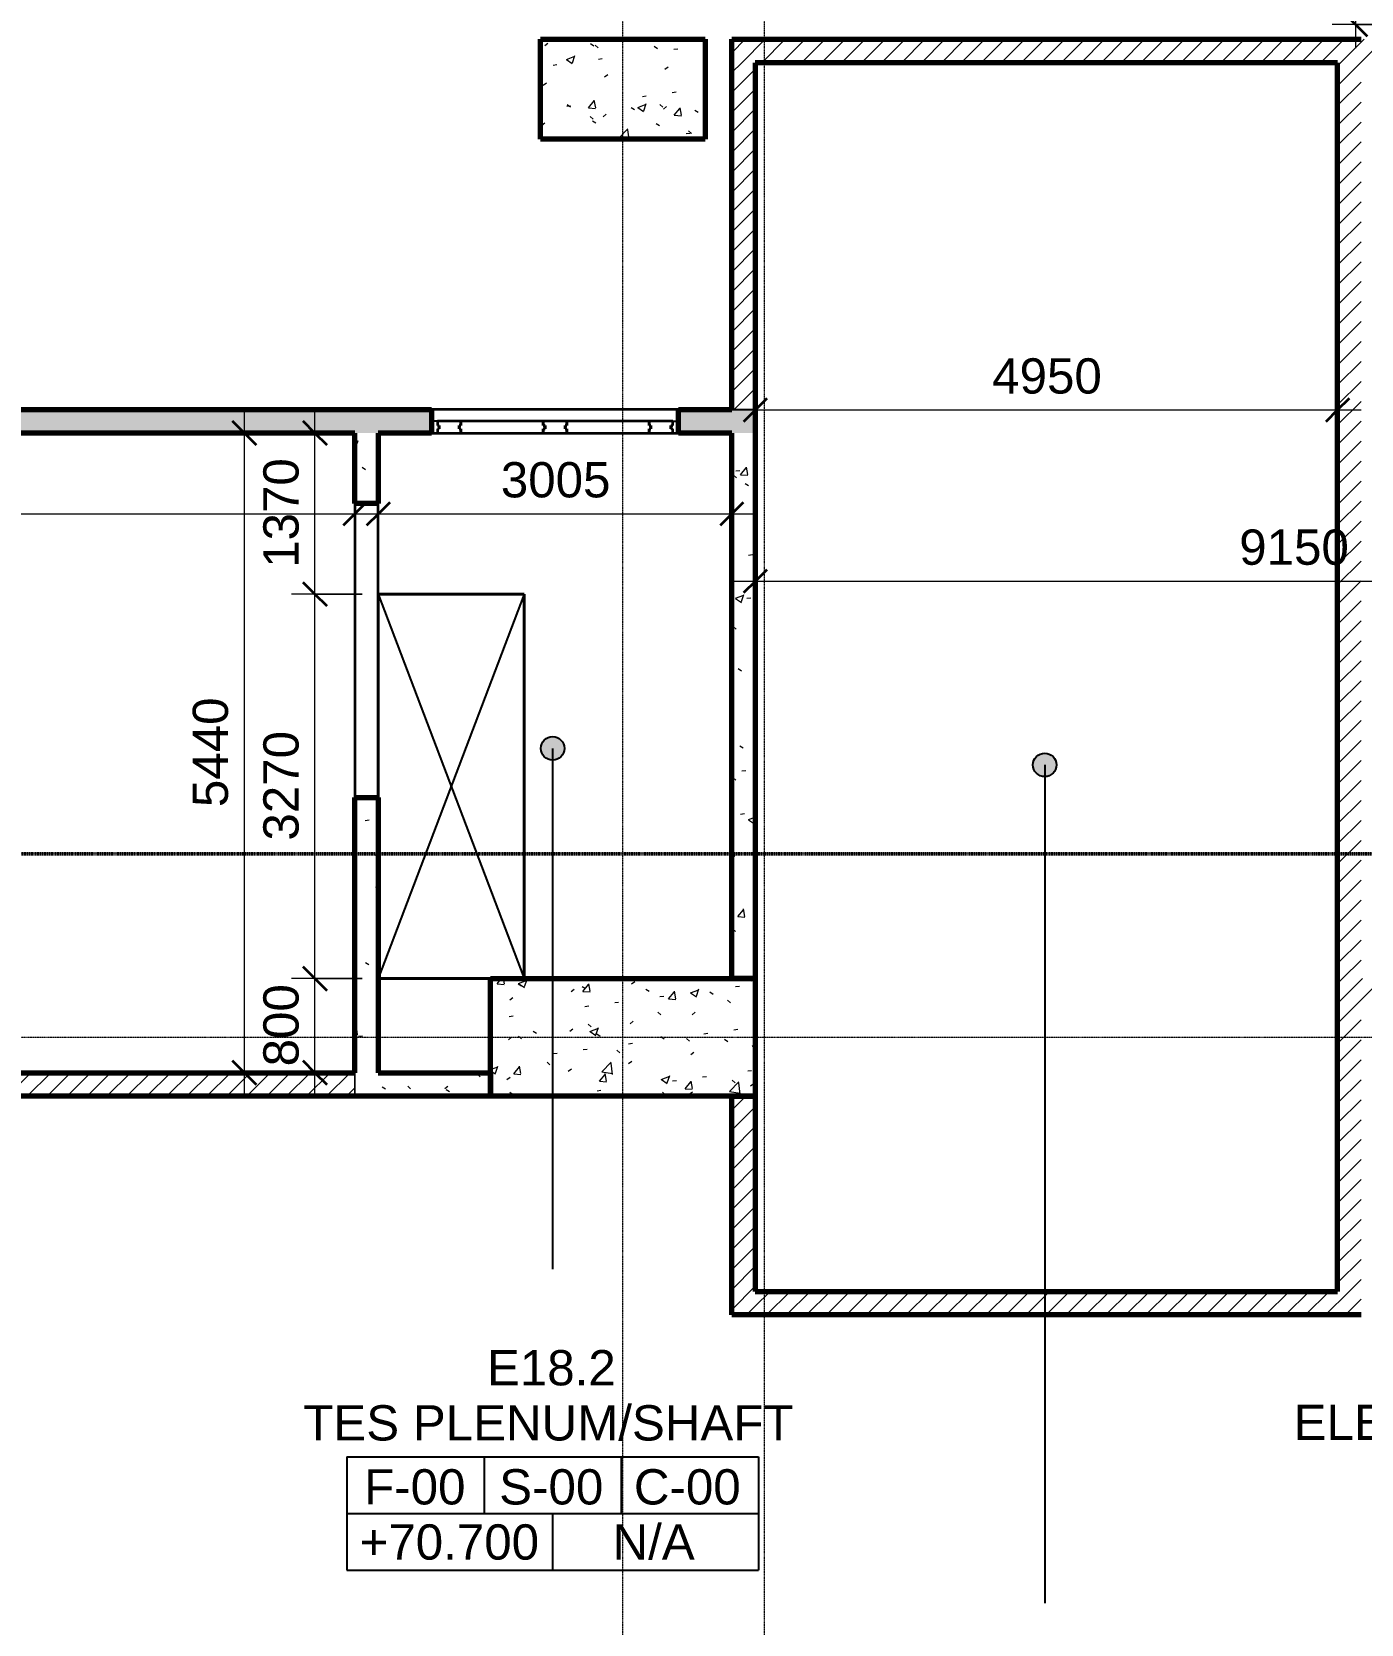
# Model space of a CAD drawing. Header units: millimetres. Extents: x -920221 to -841619, y -18676 to 22445.
# Drawn here: x -875107 to -863807, y -1411 to 12132 of the extents above; entities that cross this region are included whole.
import ezdxf

# ---------------------------------------------------------------- set-up
doc = ezdxf.new("R2010")
doc.units = ezdxf.units.MM
doc.linetypes.add('DPA_Grid _ Level 100', pattern=[10, 5.5, -1.6, 1.3, -1.6])
for name, color, linetype, lineweight in [('_ _ A-DETL-OPENING', 1, 'Continuous', 25), ('A-ANNO-DIMS', 1, 'Continuous', 9), ('A-ANNO-DIMS-100', 1, 'Continuous', 9), ('A-COLS', 5, 'Continuous', 70), ('A-COLS-E', 1, 'Continuous', 35), ('A-DOOR', 3, 'Continuous', 35), ('A-DOOR-E', 2, 'Continuous', 25), ('A-DOOR-FRAM', 3, 'Continuous', 25), ('A-FLOR-E', 2, 'Continuous', 35), ('A-ROOM-IDEN', 3, 'Continuous', 25), ('A-ROOM-LINE', 3, 'Continuous', 25), ('A-WALL', 5, 'Continuous', 35), ('A-WALL-PATT', 1, 'Continuous', 35), ('G-ANNO-SECL', 3, 'Continuous', 9), ('S-GRID', 251, 'Continuous', 9), ('WALL-E', 2, 'Continuous', 35)]:
    doc.layers.add(name, color=color, linetype=linetype, lineweight=lineweight)
doc.styles.add('Arial_2', font='arial.ttf', dxfattribs={"height": 300})
doc.dimstyles.new('DPA-DIM-3_0_T-T', dxfattribs={"dimscale": 304.8, "dimtxt": 306.07782, "dimasz": 0.656168, "dimexe": 0.656168, "dimexo": 0.0625, "dimgap": 0.164042, "dimtad": 1, "dimdec": 0, "dimzin": 0, "dimdsep": 46, "dimtxsty": 'Arial_2', "dimblk1": 'OBLIQUE', "dimblk2": 'OBLIQUE', "dimsah": 1, "dimcen": 0.09, "dimdle": 0.656168, "dimadec": 8, "dimazin": 0, "dimtfac": 1, "dimtdec": 4, "dimtix": 1, "dimtmove": 0, "dimatfit": 3, "dimfxl": 1.312336, "dimfxlon": 1, "dimtvp": 1, "dimtolj": 1, "dimtzin": 0, "dimarcsym": 2})
pattern_1 = [(50, (0, 0), (728.7365, -63.75582), [76.2, -838.2]), (355, (0, 0), (-140.9716, 764.2276), [60.96, -670.56]), (100.451, (60.7, -5.3), (587.77, 700.46675), [64.76, -712.36]), (46.184, (0, 203.2), (1084.3162, -168.171), [114.3, -1257.3]), (96.636, (90.4, 189.2), (949.6099, 989.7098), [97.14, -1068.54]), (351.184, (0, 203.2), (949.6206, 989.7012), [91.44, -1005.84]), (21, (101.6, 152.4), (606.45787, -409.06057), [76.2, -838.2]), (326, (101.6, 152.4), (247.20834, 736.7529), [60.96, -670.56]), (71.451, (152.14, 118.3), (853.66825, 327.68547), [64.76, -712.36]), (37.5, (0, 0), (12.35469, 338.22012), [33.528, -628.904, 33.528, -647.192, -673.1]), (37.5, (0, 0), (12.35469, 338.22012), [-1343.152, 33.528, -639.572]), (7.5, (0, 0), (267.27887, 400.72213), [33.528, -354.584, 33.528, -613.664, -256.54]), (7.5, (0, 0), (267.27887, 400.72213), [-1035.304, 33.528, -223.012]), (327.5, (-226.57, 0), (542.36333, -22.915345), [33.528, -220.472, 33.528, -758.952, -1051.56]), (327.5, (-226.57, 0), (542.36333, -22.915345), [-1046.48, 33.528, -1018.032]), (317.5, (-328.17, 0), (592.51696, 101.7071), [33.528, -296.672, 33.528, -492.76, -746.76]), (317.5, (-328.17, 0), (592.51696, 101.7071), [-856.488, 33.528, -713.232])]
pattern_2 = [(45, (0, 0), (-84.852814, 84.852814), [])]

# ---------------------------------------------------------------- blocks, each defined once
blk = doc.blocks.new('DPA_AC-BW - A30_2100 x 2500 mm-6615852-4280-01 ENLARGED LOWER PLATFORM LEVEL - REFLECTED CEILING PLAN - SHEET 1')
at = {"layer": 'A-DOOR'}
for p, q in [((-1000, 100), (-1000, 65)), ((-800, 100), (-1000, 100)), ((-1000, 65), (-985, 65)), ((-1000, 35), (-1000, 0)), ((-985, 35), (-1000, 35)), ((-985, 65), (-985, 35)), ((-815, 65), (-800, 65)), ((-815, 35), (-815, 65)), ((-815, 65), (-815, 35)), ((-800, 65), (-815, 65)), ((-800, 35), (-815, 35)), ((-815, 35), (-800, 35)), ((-800, 65), (-800, 100)), ((-800, 100), (-800, 65)), ((-100, 100), (-800, 100)), ((-800, 0), (-800, 35)), ((-800, 35), (-800, 0)), ((-100, 100), (-100, 65)), ((100, 100), (-100, 100)), ((-100, 65), (-100, 100)), ((-100, 65), (-85, 65)), ((-85, 65), (-100, 65)), ((-100, 35), (-100, 0)), ((-85, 35), (-100, 35)), ((-100, 0), (-100, 35)), ((-100, 35), (-85, 35)), ((-85, 65), (-85, 35)), ((-85, 35), (-85, 65)), ((85, 65), (100, 65)), ((85, 35), (85, 65)), ((85, 65), (85, 35)), ((100, 65), (85, 65)), ((100, 35), (85, 35)), ((85, 35), (100, 35)), ((100, 65), (100, 100)), ((100, 100), (100, 65)), ((800, 100), (100, 100)), ((100, 0), (100, 35)), ((100, 35), (100, 0)), ((800, 100), (800, 65)), ((1000, 100), (800, 100)), ((800, 65), (800, 100)), ((800, 65), (815, 65)), ((815, 65), (800, 65)), ((800, 35), (800, 0)), ((815, 35), (800, 35)), ((800, 35), (815, 35)), ((800, 0), (800, 35)), ((815, 65), (815, 35)), ((815, 35), (815, 65)), ((985, 65), (1000, 65)), ((985, 35), (985, 65)), ((1000, 35), (985, 35)), ((1000, 65), (1000, 100)), ((1000, 0), (1000, 35)), ((-1000, 0), (-800, 0)), ((-800, 0), (-100, 0)), ((-100, 0), (100, 0)), ((100, 0), (800, 0)), ((800, 0), (1000, 0))]:
    blk.add_line(p, q, dxfattribs=at)
at = {"layer": 'A-DOOR-E'}
for p, q in [((-1000, 100), (-800, 100)), ((-1000, 65), (-1000, 100)), ((-985, 65), (-1000, 65)), ((-1000, 35), (-985, 35)), ((-1000, 0), (-1000, 35)), ((-985, 35), (-985, 65)), ((-815, 65), (-815, 35)), ((-800, 65), (-815, 65)), ((-815, 35), (-815, 65)), ((-815, 65), (-800, 65)), ((-815, 65), (-800, 65)), ((-815, 35), (-815, 65)), ((-815, 35), (-815, 65)), ((-815, 65), (-800, 65)), ((-800, 65), (-815, 65)), ((-815, 65), (-815, 35)), ((-815, 35), (-815, 65)), ((-815, 65), (-800, 65)), ((-800, 65), (-815, 65)), ((-815, 65), (-815, 35)), ((-815, 65), (-800, 65)), ((-815, 35), (-815, 65)), ((-815, 35), (-800, 35)), ((-800, 35), (-815, 35)), ((-800, 35), (-815, 35)), ((-800, 35), (-815, 35)), ((-815, 35), (-800, 35)), ((-800, 35), (-815, 35)), ((-815, 35), (-800, 35)), ((-800, 35), (-815, 35)), ((-800, 100), (-800, 65)), ((-800, 65), (-800, 100)), ((-800, 100), (-100, 100)), ((-800, 100), (-100, 100)), ((-800, 65), (-800, 100)), ((-800, 65), (-800, 100)), ((-800, 100), (-100, 100)), ((-100, 100), (-800, 100)), ((-800, 100), (-800, 65)), ((-800, 65), (-800, 100)), ((-800, 100), (-100, 100)), ((-100, 100), (-800, 100)), ((-800, 100), (-800, 65)), ((-800, 100), (-100, 100)), ((-800, 65), (-800, 100)), ((-800, 35), (-800, 0)), ((-800, 0), (-800, 35)), ((-800, 0), (-800, 35)), ((-800, 0), (-800, 35)), ((-800, 35), (-800, 0)), ((-800, 0), (-800, 35)), ((-800, 35), (-800, 0)), ((-800, 0), (-800, 35)), ((-100, 100), (100, 100)), ((-100, 65), (-100, 100)), ((-100, 100), (-100, 65)), ((-100, 100), (-100, 65)), ((-100, 100), (-100, 65)), ((-100, 65), (-100, 100)), ((-100, 100), (-100, 65)), ((-100, 65), (-100, 100)), ((-100, 100), (-100, 65)), ((-85, 65), (-100, 65)), ((-100, 65), (-85, 65)), ((-100, 65), (-85, 65)), ((-100, 65), (-85, 65)), ((-85, 65), (-100, 65)), ((-100, 65), (-85, 65)), ((-85, 65), (-100, 65)), ((-100, 65), (-85, 65)), ((-100, 35), (-85, 35)), ((-100, 0), (-100, 35)), ((-100, 35), (-100, 0)), ((-85, 35), (-100, 35)), ((-85, 35), (-100, 35)), ((-100, 35), (-100, 0)), ((-100, 35), (-100, 0)), ((-85, 35), (-100, 35)), ((-100, 35), (-85, 35)), ((-100, 0), (-100, 35)), ((-100, 35), (-100, 0)), ((-85, 35), (-100, 35)), ((-100, 35), (-85, 35)), ((-100, 0), (-100, 35)), ((-85, 35), (-100, 35)), ((-100, 35), (-100, 0)), ((-85, 35), (-85, 65)), ((-85, 65), (-85, 35)), ((-85, 65), (-85, 35)), ((-85, 65), (-85, 35)), ((-85, 35), (-85, 65)), ((-85, 65), (-85, 35)), ((-85, 35), (-85, 65)), ((-85, 65), (-85, 35)), ((85, 65), (85, 35)), ((100, 65), (85, 65)), ((85, 35), (85, 65)), ((85, 65), (100, 65)), ((85, 65), (100, 65)), ((85, 35), (85, 65)), ((85, 35), (85, 65)), ((85, 65), (100, 65)), ((100, 65), (85, 65)), ((85, 65), (85, 35)), ((85, 35), (85, 65)), ((85, 65), (100, 65)), ((100, 65), (85, 65)), ((85, 65), (85, 35)), ((85, 65), (100, 65)), ((85, 35), (85, 65)), ((85, 35), (100, 35)), ((100, 35), (85, 35)), ((100, 35), (85, 35)), ((100, 35), (85, 35)), ((85, 35), (100, 35)), ((100, 35), (85, 35)), ((85, 35), (100, 35)), ((100, 35), (85, 35)), ((100, 100), (100, 65)), ((100, 65), (100, 100)), ((100, 100), (800, 100)), ((100, 100), (800, 100)), ((100, 65), (100, 100)), ((100, 65), (100, 100)), ((100, 100), (800, 100)), ((800, 100), (100, 100)), ((100, 100), (100, 65)), ((100, 65), (100, 100)), ((100, 100), (800, 100)), ((800, 100), (100, 100)), ((100, 100), (100, 65)), ((100, 100), (800, 100)), ((100, 65), (100, 100)), ((100, 35), (100, 0)), ((100, 0), (100, 35)), ((100, 0), (100, 35)), ((100, 0), (100, 35)), ((100, 35), (100, 0)), ((100, 0), (100, 35)), ((100, 35), (100, 0)), ((100, 0), (100, 35)), ((800, 100), (1000, 100)), ((800, 65), (800, 100)), ((800, 100), (800, 65)), ((800, 100), (800, 65)), ((800, 100), (800, 65)), ((800, 65), (800, 100)), ((800, 100), (800, 65)), ((800, 65), (800, 100)), ((800, 100), (800, 65)), ((815, 65), (800, 65)), ((800, 65), (815, 65)), ((800, 65), (815, 65)), ((800, 65), (815, 65)), ((815, 65), (800, 65)), ((800, 65), (815, 65)), ((815, 65), (800, 65)), ((800, 65), (815, 65)), ((800, 35), (815, 35)), ((800, 0), (800, 35)), ((815, 35), (800, 35)), ((800, 35), (800, 0)), ((800, 35), (800, 0)), ((815, 35), (800, 35)), ((815, 35), (800, 35)), ((800, 35), (800, 0)), ((800, 0), (800, 35)), ((800, 35), (815, 35)), ((815, 35), (800, 35)), ((800, 35), (800, 0)), ((800, 0), (800, 35)), ((800, 35), (815, 35)), ((800, 35), (800, 0)), ((815, 35), (800, 35)), ((815, 35), (815, 65)), ((815, 65), (815, 35)), ((815, 65), (815, 35)), ((815, 65), (815, 35)), ((815, 35), (815, 65)), ((815, 65), (815, 35)), ((815, 35), (815, 65)), ((815, 65), (815, 35)), ((985, 65), (985, 35)), ((1000, 65), (985, 65)), ((985, 35), (1000, 35)), ((1000, 100), (1000, 65)), ((1000, 35), (1000, 0)), ((-800, 0), (-1000, 0)), ((-100, 0), (-800, 0)), ((-100, 0), (-800, 0)), ((-100, 0), (-800, 0)), ((-800, 0), (-100, 0)), ((-100, 0), (-800, 0)), ((-800, 0), (-100, 0)), ((-100, 0), (-800, 0)), ((100, 0), (-100, 0)), ((800, 0), (100, 0)), ((800, 0), (100, 0)), ((800, 0), (100, 0)), ((100, 0), (800, 0)), ((800, 0), (100, 0)), ((100, 0), (800, 0)), ((800, 0), (100, 0)), ((1000, 0), (800, 0))]:
    blk.add_line(p, q, dxfattribs=at)
at = {"layer": 'A-DOOR-FRAM'}
for p, q in [((-1050, 100), (-1000, 100)), ((-1050, 0), (-1050, 100)), ((-1000, 0), (-1050, 0)), ((-1000, 100), (-1000, 65)), ((-1000, 65), (-985, 65)), ((-1000, 35), (-1000, 0)), ((-985, 35), (-1000, 35)), ((-985, 65), (-985, 35)), ((985, 65), (985, 35)), ((1000, 65), (985, 65)), ((985, 35), (1000, 35)), ((1000, 100), (1000, 65)), ((1050, 100), (1000, 100)), ((1000, 35), (1000, 0)), ((1050, 0), (1050, 100)), ((1000, 0), (1050, 0))]:
    blk.add_line(p, q, dxfattribs=at)
blk = doc.blocks.new('DPA_Room Tag Box - Standard-4486259-4280-01 ENLARGED LOWER PLATFORM LEVEL - REFLECTED CEILING PLAN - SHEET 1')
at = {"layer": 'A-ROOM-LINE'}
for p, q in [((-17.5, -2.94), (-17.5, -12.6)), ((-17.5, -2.94), (17.5, -2.94)), ((-5.83, -2.94), (-5.83, -7.77)), ((5.83, -2.94), (5.83, -7.77)), ((17.5, -2.94), (17.5, -12.6)), ((-17.5, -7.77), (17.5, -7.77)), ((0, -7.77), (0, -12.6)), ((-17.5, -12.6), (17.5, -12.6))]:
    blk.add_line(p, q, dxfattribs=at)
blk = doc.blocks.new('DIMBLOCK22-4280-01 ENLARGED LOWER PLATFORM LEVEL - REFLECTED CEILING PLAN - SHEET 1')
at = {"layer": 'A-ANNO-DIMS-100', "lineweight": 35}
for p, q in [((-873301, 8719), (-873401, 8819)), ((-873301, 8719), (-873201, 8619)), ((-873301, 3279), (-873401, 3379)), ((-873301, 3279), (-873201, 3179))]:
    blk.add_line(p, q, dxfattribs=at)
at = {"layer": 'A-ANNO-DIMS-100'}
for p, q in [((-873301, 3079), (-873301, 8919)), ((-873701, 8719), (-873101, 8719)), ((-873301, 8719), (-873701, 8719)), ((-873701, 3279), (-873101, 3279)), ((-873301, 3279), (-873701, 3279))]:
    blk.add_line(p, q, dxfattribs=at)
at = {"layer": 'A-ANNO-DIMS-100', "color": 0, "insert": (-873740, 5538), "char_height": 300, "width": 1107.53, "attachment_point": 1, "rotation": 90, "line_spacing_factor": 0.941778, "style": 'Arial_2'}
blk.add_mtext('5440', dxfattribs=at)
blk = doc.blocks.new('_Oblique')
at = {"color": 0, "linetype": 'ByBlock', "lineweight": -2}
blk.add_line((-0.5, -0.5), (0.5, 0.5), dxfattribs=at)
blk = doc.blocks.new('DIMBLOCK25-4280-01 ENLARGED LOWER PLATFORM LEVEL - REFLECTED CEILING PLAN - SHEET 1')
at = {"layer": 'A-ANNO-DIMS-100'}
for p, q in [((-884362, 8432), (-884362, 7832)), ((-884362, 8032), (-884362, 8432)), ((-872362, 8432), (-872362, 7832)), ((-872362, 8032), (-872362, 8432)), ((-884562, 8032), (-872162, 8032))]:
    blk.add_line(p, q, dxfattribs=at)
at = {"layer": 'A-ANNO-DIMS-100', "lineweight": 35}
for p, q in [((-884362, 8032), (-884262, 8132)), ((-872362, 8032), (-872262, 8132)), ((-884362, 8032), (-884462, 7932)), ((-872362, 8032), (-872462, 7932))]:
    blk.add_line(p, q, dxfattribs=at)
at = {"layer": 'A-ANNO-DIMS-100', "color": 0, "insert": (-878939, 8472), "char_height": 300, "width": 1384.41, "attachment_point": 1, "line_spacing_factor": 0.941778, "style": 'Arial_2'}
blk.add_mtext('12000', dxfattribs=at)
blk = doc.blocks.new('DIMBLOCK27-4280-01 ENLARGED LOWER PLATFORM LEVEL - REFLECTED CEILING PLAN - SHEET 1')
at = {"layer": 'A-ANNO-DIMS-100'}
for p, q in [((-863855, 18172), (-863855, 11994)), ((-863455, 17972), (-864055, 17972)), ((-863855, 17972), (-863455, 17972)), ((-863455, 12194), (-864055, 12194)), ((-863855, 12194), (-863455, 12194))]:
    blk.add_line(p, q, dxfattribs=at)
at = {"layer": 'A-ANNO-DIMS-100', "lineweight": 35}
for p, q in [((-863855, 17972), (-863955, 18072)), ((-863855, 17972), (-863755, 17872)), ((-863855, 12194), (-863955, 12294)), ((-863855, 12194), (-863755, 12094))]:
    blk.add_line(p, q, dxfattribs=at)
at = {"layer": 'A-ANNO-DIMS-100', "color": 0, "insert": (-864294, 14622), "char_height": 300, "width": 1107.53, "attachment_point": 1, "rotation": 90, "line_spacing_factor": 0.941778, "style": 'Arial_2'}
blk.add_mtext('5778', dxfattribs=at)
blk = doc.blocks.new('DIMBLOCK28-4280-01 ENLARGED LOWER PLATFORM LEVEL - REFLECTED CEILING PLAN - SHEET 1')
at = {"layer": 'A-ANNO-DIMS-100'}
for p, q in [((-872162, 8432), (-872162, 7832)), ((-872162, 8032), (-872162, 8432)), ((-869157, 8432), (-869157, 7832)), ((-869157, 8032), (-869157, 8432)), ((-872362, 8032), (-868957, 8032))]:
    blk.add_line(p, q, dxfattribs=at)
at = {"layer": 'A-ANNO-DIMS-100', "lineweight": 35}
for p, q in [((-872162, 8032), (-872062, 8132)), ((-869157, 8032), (-869057, 8132)), ((-872162, 8032), (-872262, 7932)), ((-869157, 8032), (-869257, 7932))]:
    blk.add_line(p, q, dxfattribs=at)
at = {"layer": 'A-ANNO-DIMS-100', "color": 0, "insert": (-871121, 8472), "char_height": 300, "width": 1107.53, "attachment_point": 1, "line_spacing_factor": 0.941778, "style": 'Arial_2'}
blk.add_mtext('3005', dxfattribs=at)
blk = doc.blocks.new('DIMBLOCK29-4280-01 ENLARGED LOWER PLATFORM LEVEL - REFLECTED CEILING PLAN - SHEET 1')
at = {"layer": 'A-ANNO-DIMS-100'}
for p, q in [((-864007, 9316), (-864007, 8716)), ((-864007, 8916), (-864007, 9316)), ((-868957, 8516), (-868957, 9116)), ((-869157, 8916), (-863807, 8916)), ((-868957, 8916), (-868957, 8516))]:
    blk.add_line(p, q, dxfattribs=at)
at = {"layer": 'A-ANNO-DIMS-100', "lineweight": 35}
for p, q in [((-868957, 8916), (-868857, 9016)), ((-864007, 8916), (-863907, 9016)), ((-868957, 8916), (-869057, 8816)), ((-864007, 8916), (-864107, 8816))]:
    blk.add_line(p, q, dxfattribs=at)
at = {"layer": 'A-ANNO-DIMS-100', "color": 0, "insert": (-866944, 9355), "char_height": 300, "width": 1107.53, "attachment_point": 1, "line_spacing_factor": 0.941778, "style": 'Arial_2'}
blk.add_mtext('4950', dxfattribs=at)
blk = doc.blocks.new('DIMBLOCK30-4280-01 ENLARGED LOWER PLATFORM LEVEL - REFLECTED CEILING PLAN - SHEET 1')
at = {"layer": 'A-ANNO-DIMS-100'}
for p, q in [((-868957, 7859), (-868957, 7259)), ((-868957, 7459), (-868957, 7859)), ((-859807, 7859), (-859807, 7259)), ((-859807, 7459), (-859807, 7859)), ((-869157, 7459), (-859607, 7459))]:
    blk.add_line(p, q, dxfattribs=at)
at = {"layer": 'A-ANNO-DIMS-100', "lineweight": 35}
for p, q in [((-868957, 7459), (-869057, 7359)), ((-868957, 7459), (-868857, 7559)), ((-859807, 7459), (-859907, 7359)), ((-859807, 7459), (-859707, 7559))]:
    blk.add_line(p, q, dxfattribs=at)
at = {"layer": 'A-ANNO-DIMS-100', "color": 0, "insert": (-864844, 7899), "char_height": 300, "width": 1107.53, "attachment_point": 1, "line_spacing_factor": 0.941778, "style": 'Arial_2'}
blk.add_mtext('9150', dxfattribs=at)
blk = doc.blocks.new('DIMBLOCK40-4280-01 ENLARGED LOWER PLATFORM LEVEL - REFLECTED CEILING PLAN - SHEET 1')
at = {"layer": 'A-ANNO-DIMS-100'}
for p, q in [((-872301, 4079), (-872901, 4079)), ((-872701, 3079), (-872701, 4079)), ((-872701, 4079), (-872301, 4079)), ((-873101, 3279), (-872501, 3279)), ((-872701, 3279), (-873101, 3279))]:
    blk.add_line(p, q, dxfattribs=at)
at = {"layer": 'A-ANNO-DIMS-100', "lineweight": 35}
for p, q in [((-872701, 4079), (-872801, 4179)), ((-872701, 4079), (-872601, 3979)), ((-872701, 3279), (-872801, 3379)), ((-872701, 3279), (-872601, 3179))]:
    blk.add_line(p, q, dxfattribs=at)
at = {"layer": 'A-ANNO-DIMS-100', "color": 0, "insert": (-873140, 3333), "char_height": 300, "width": 830.65, "attachment_point": 1, "rotation": 90, "line_spacing_factor": 0.941778, "style": 'Arial_2'}
blk.add_mtext('800', dxfattribs=at)
blk = doc.blocks.new('DIMBLOCK41-4280-01 ENLARGED LOWER PLATFORM LEVEL - REFLECTED CEILING PLAN - SHEET 1')
at = {"layer": 'A-ANNO-DIMS-100', "lineweight": 35}
for p, q in [((-872701, 7349), (-872801, 7449)), ((-872701, 7349), (-872601, 7249)), ((-872701, 4079), (-872801, 4179)), ((-872701, 4079), (-872601, 3979))]:
    blk.add_line(p, q, dxfattribs=at)
at = {"layer": 'A-ANNO-DIMS-100'}
for p, q in [((-872301, 7349), (-872901, 7349)), ((-872701, 4079), (-872701, 7349)), ((-872701, 7349), (-872301, 7349)), ((-872301, 4079), (-872901, 4079)), ((-872701, 4079), (-872301, 4079))]:
    blk.add_line(p, q, dxfattribs=at)
at = {"layer": 'A-ANNO-DIMS-100', "color": 0, "insert": (-873140, 5253), "char_height": 300, "width": 1107.53, "attachment_point": 1, "rotation": 90, "line_spacing_factor": 0.941778, "style": 'Arial_2'}
blk.add_mtext('3270', dxfattribs=at)
blk = doc.blocks.new('DIMBLOCK42-4280-01 ENLARGED LOWER PLATFORM LEVEL - REFLECTED CEILING PLAN - SHEET 1')
at = {"layer": 'A-ANNO-DIMS-100', "lineweight": 35}
for p, q in [((-872701, 8719), (-872801, 8819)), ((-872701, 8719), (-872601, 8619)), ((-872701, 7349), (-872801, 7449)), ((-872701, 7349), (-872601, 7249))]:
    blk.add_line(p, q, dxfattribs=at)
at = {"layer": 'A-ANNO-DIMS-100'}
for p, q in [((-872701, 7349), (-872701, 8919)), ((-873101, 8719), (-872501, 8719)), ((-872701, 8719), (-873101, 8719)), ((-872301, 7349), (-872901, 7349)), ((-872701, 7349), (-872301, 7349))]:
    blk.add_line(p, q, dxfattribs=at)
at = {"layer": 'A-ANNO-DIMS-100', "color": 0, "insert": (-873140, 7573), "char_height": 300, "width": 1107.53, "attachment_point": 1, "rotation": 90, "line_spacing_factor": 0.941778, "style": 'Arial_2'}
blk.add_mtext('1370', dxfattribs=at)

msp = doc.modelspace()

# ---------------------------------------------------------------- hatches: boundary and pattern name
at = {"layer": 'A-COLS-E', "lineweight": 9}
h = msp.add_hatch(dxfattribs=at)
h.set_pattern_fill('FP_1', color=256, style=0, pattern_type=2)
h.set_pattern_definition(pattern_1)
h.paths.add_polyline_path([(-869382.4, 11219), (-869382.4, 12069), (-870782.4, 12069), (-870782.4, 11219)])
h = msp.add_hatch(dxfattribs=at)
h.set_pattern_fill('FP_1', color=256, style=0, pattern_type=2)
h.set_pattern_definition(pattern_1)
h.paths.add_polyline_path([(-868957.4, 3079), (-868957.4, 4079), (-871207.4, 4079), (-871207.4, 3079)])
at = {"layer": 'A-ROOM-IDEN'}
h = msp.add_hatch(color=256, dxfattribs=at)
edge = h.paths.add_edge_path()
edge.add_arc((-870680.3, 6037.6), 100, 0, 360)
h = msp.add_hatch(color=256, dxfattribs=at)
edge = h.paths.add_edge_path()
edge.add_arc((-866497, 5896.8), 100, 0, 360)
at = {"layer": 'A-WALL-PATT', "lineweight": 9}
h = msp.add_hatch(dxfattribs=at)
h.set_pattern_fill('FP_2', color=256, style=0, pattern_type=2)
h.set_pattern_definition(pattern_2)
h.paths.add_polyline_path([(-864007.4, 11869), (-864007.4, 12069), (-869157.4, 12069), (-869157.4, 11869), (-868957.4, 11869)])
h = msp.add_hatch(dxfattribs=at)
h.set_pattern_fill('FP_2', color=256, style=0, pattern_type=2)
h.set_pattern_definition(pattern_2)
h.paths.add_polyline_path([(-864007.4, 4079), (-863807.4, 4079), (-863807.4, 12069), (-864007.4, 12069), (-864007.4, 9067.2)])
h = msp.add_hatch(dxfattribs=at)
h.set_pattern_fill('FP_2', color=256, style=0, pattern_type=2)
h.set_pattern_definition(pattern_2)
h.paths.add_polyline_path([(-859607.4, 11869), (-859607.4, 12069), (-863807.4, 12069), (-863807.4, 11869), (-859807.4, 11869)])
h = msp.add_hatch(dxfattribs=at)
h.set_pattern_fill('FP_2', color=256, style=0, pattern_type=2)
h.set_pattern_definition(pattern_2)
h.paths.add_polyline_path([(-869157.4, 8919), (-868957.4, 8919), (-868957.4, 11869), (-869157.4, 11869), (-869157.4, 9067.2)])
h = msp.add_hatch(dxfattribs=at)
h.set_pattern_fill('FP_1', color=256, style=0, pattern_type=2)
h.set_pattern_definition(pattern_1)
h.paths.add_polyline_path([(-869174.1, 8719), (-868957.4, 8719), (-868957.4, 8919), (-869609.9, 8919), (-869609.9, 8719)])
h.paths.add_polyline_path([(-872162.4, 8719), (-871709.9, 8719), (-871709.9, 8919), (-884562.4, 8919), (-884562.4, 8719), (-872362.4, 8719)])
h = msp.add_hatch(dxfattribs=at)
h.set_pattern_fill('FP_1', color=256, style=0, pattern_type=2)
h.set_pattern_definition(pattern_1)
h.paths.add_polyline_path([(-872362.4, 3279), (-872162.4, 3279), (-872162.4, 5619), (-872362.4, 5619), (-872362.4, 3752.1)])
h.paths.add_polyline_path([(-872362.4, 8119), (-872162.4, 8119), (-872162.4, 8719), (-872362.4, 8719), (-872362.4, 8402.8)])
h = msp.add_hatch(dxfattribs=at)
h.set_pattern_fill('FP_1', color=256, style=0, pattern_type=2)
h.set_pattern_definition(pattern_1)
h.paths.add_polyline_path([(-868957.4, 4079), (-868957.4, 8719), (-869157.4, 8719), (-869157.4, 4079)])
h = msp.add_hatch(dxfattribs=at)
h.set_pattern_fill('FP_2', color=256, style=0, pattern_type=2)
h.set_pattern_definition(pattern_2)
h.paths.add_polyline_path([(-859807.4, 3879), (-859807.4, 4079), (-864007.4, 4079), (-864007.4, 3879), (-863685.4, 3879)])
h = msp.add_hatch(dxfattribs=at)
h.set_pattern_fill('FP_2', color=256, style=0, pattern_type=2)
h.set_pattern_definition(pattern_2)
h.paths.add_polyline_path([(-863807.4, 1419), (-863807.4, 3879), (-864007.4, 3879), (-864007.4, 1419)])
h = msp.add_hatch(dxfattribs=at)
h.set_pattern_fill('FP_2', color=256, style=0, pattern_type=2)
h.set_pattern_definition(pattern_2)
h.paths.add_polyline_path([(-872362.4, 3079), (-872362.4, 3279), (-875867.4, 3279), (-875867.4, 3079), (-872467.3, 3079)])
h.paths.add_polyline_path([(-879053.7, 3079), (-878867.4, 3079), (-878867.4, 3279), (-880357.4, 3279), (-880357.4, 3079)])
h = msp.add_hatch(dxfattribs=at)
h.set_pattern_fill('FP_1', color=256, style=0, pattern_type=2)
h.set_pattern_definition(pattern_1)
h.paths.add_polyline_path([(-872362.4, 3079), (-871207.4, 3079), (-871207.4, 3279), (-872362.4, 3279), (-872362.4, 3179)])
h = msp.add_hatch(dxfattribs=at)
h.set_pattern_fill('FP_2', color=256, style=0, pattern_type=2)
h.set_pattern_definition(pattern_2)
h.paths.add_polyline_path([(-869157.4, 1219), (-868957.4, 1219), (-868957.4, 3079), (-869157.4, 3079)])
h = msp.add_hatch(dxfattribs=at)
h.set_pattern_fill('FP_2', color=256, style=0, pattern_type=2)
h.set_pattern_definition(pattern_2)
h.paths.add_polyline_path([(-863807.4, 1219), (-863807.4, 1419), (-868957.4, 1419), (-868957.4, 1219)])

# ---------------------------------------------------------------- linework, layer by layer
at = {"layer": '_ _ A-DETL-OPENING'}
for p, q in [((-870922.4, 7349), (-872162.4, 4079)), ((-872162.4, 7349), (-870922.4, 4079)), ((-872162.4, 4079), (-872162.4, 7349)), ((-872162.4, 7349), (-870922.4, 7349)), ((-870922.4, 7349), (-870922.4, 4079)), ((-870922.4, 4079), (-872162.4, 4079))]:
    msp.add_line(p, q, dxfattribs=at)
at = {"layer": 'A-COLS'}
for p, q in [((-870782.4, 11219), (-870782.4, 12069)), ((-870782.4, 12069), (-869382.4, 12069)), ((-869382.4, 12069), (-869382.4, 11219)), ((-869382.4, 11219), (-870782.4, 11219)), ((-871207.4, 3079), (-871207.4, 4079)), ((-871207.4, 4079), (-868957.4, 4079)), ((-868957.4, 4079), (-868957.4, 3079)), ((-868957.4, 3079), (-871207.4, 3079))]:
    msp.add_line(p, q, dxfattribs=at)
at = {"layer": 'A-FLOR-E'}
for p, q in [((-870922.4, 7349), (-872162.4, 7349)), ((-872162.4, 7349), (-872162.4, 4079)), ((-872162.4, 7349), (-870922.4, 7349)), ((-872162.4, 4079), (-872162.4, 7349)), ((-870922.4, 4079), (-870922.4, 7349)), ((-870922.4, 7349), (-870922.4, 4079)), ((-872162.4, 4079), (-870922.4, 4079)), ((-870922.4, 4079), (-872162.4, 4079))]:
    msp.add_line(p, q, dxfattribs=at)
at = {"layer": 'A-ROOM-IDEN'}
for p, q in [((-870680.3, 6037.6), (-870680.3, 1607.2)), ((-866497, 5896.8), (-866497, -1233.9))]:
    msp.add_line(p, q, dxfattribs=at)
for centre in [(-870680.3, 6037.6), (-866497, 5896.8)]:
    msp.add_circle(centre, 100, dxfattribs=at)
at = {"layer": 'A-WALL', "color": 7, "lineweight": 70}
for p, q in [((-869157.4, 11869), (-869157.4, 12069)), ((-869157.4, 12069), (-864007.4, 12069)), ((-864007.4, 12069), (-863807.4, 12069)), ((-869157.4, 8919), (-869157.4, 11869)), ((-868957.4, 11869), (-868957.4, 8919)), ((-864007.4, 11869), (-868957.4, 11869)), ((-864007.4, 4079), (-864007.4, 11869)), ((-878962.4, 8919), (-871709.9, 8919)), ((-871709.9, 8919), (-871709.9, 8819)), ((-871709.9, 8819), (-871709.9, 8719)), ((-869609.9, 8819), (-869609.9, 8919)), ((-869609.9, 8919), (-869157.4, 8919)), ((-869609.9, 8719), (-869609.9, 8819)), ((-868957.4, 8919), (-868957.4, 8819)), ((-868957.4, 8819), (-868957.4, 8719)), ((-872362.4, 8719), (-884362.4, 8719)), ((-872362.4, 8119), (-872362.4, 8719)), ((-871709.9, 8719), (-872162.4, 8719)), ((-872162.4, 8719), (-872162.4, 8119)), ((-869157.4, 8719), (-869609.9, 8719)), ((-869157.4, 4079), (-869157.4, 8719)), ((-868957.4, 8719), (-868957.4, 4079)), ((-872162.4, 8119), (-872362.4, 8119)), ((-872362.4, 3279), (-872362.4, 5619)), ((-872362.4, 5619), (-872162.4, 5619)), ((-872162.4, 5619), (-872162.4, 3279)), ((-868957.4, 4079), (-869157.4, 4079)), ((-864007.4, 3879), (-864007.4, 4079)), ((-864007.4, 1419), (-864007.4, 3879)), ((-875867.4, 3279), (-872362.4, 3279)), ((-872162.4, 3279), (-871207.4, 3279)), ((-871207.4, 3279), (-871207.4, 3079)), ((-872362.4, 3079), (-875867.4, 3079)), ((-871207.4, 3079), (-872362.4, 3079)), ((-869157.4, 1219), (-869157.4, 3079)), ((-869157.4, 3079), (-868957.4, 3079)), ((-868957.4, 3079), (-868957.4, 1419)), ((-868957.4, 1419), (-864007.4, 1419)), ((-868957.4, 1219), (-869157.4, 1219)), ((-863807.4, 1219), (-868957.4, 1219))]:
    msp.add_line(p, q, dxfattribs=at)
at = {"layer": 'A-WALL', "lineweight": 9}
for p, q in [((-868957.4, 8919), (-869157.4, 8919)), ((-872362.4, 3279), (-872362.4, 3179)), ((-872362.4, 3179), (-872362.4, 3279)), ((-872362.4, 3179), (-872362.4, 3079)), ((-872362.4, 3079), (-872362.4, 3179))]:
    msp.add_line(p, q, dxfattribs=at)
at = {"layer": 'G-ANNO-SECL', "linetype": 'DPA_Grid _ Level 100', "lineweight": 50}
msp.add_line((-918383.5, 5139.9), (-844553.5, 5139.9), dxfattribs=at)
at = {"layer": 'S-GRID', "linetype": 'DPA_Grid _ Level 100'}
for p, q in [((-870082.4, -17805.7), (-870082.4, 20540.3)), ((-868880.5, -17805.7), (-868880.5, 20540.3)), ((-846157.4, 3579), (-918895.3, 3579))]:
    msp.add_line(p, q, dxfattribs=at)
at = {"layer": 'WALL-E'}
for p, q in [((-871709.9, 8919), (-871709.9, 8719)), ((-869609.9, 8919), (-871709.9, 8919)), ((-869609.9, 8919), (-869609.9, 8719)), ((-871709.9, 8719), (-869609.9, 8719)), ((-872362.4, 8119), (-872162.4, 8119)), ((-872362.4, 8119), (-872362.4, 5619)), ((-872162.4, 5619), (-872162.4, 8119)), ((-872162.4, 4079), (-872162.4, 7349)), ((-872162.4, 7349), (-872162.4, 4079)), ((-872162.4, 7349), (-872162.4, 5619)), ((-872162.4, 5619), (-872162.4, 7349)), ((-872362.4, 5619), (-872162.4, 5619))]:
    msp.add_line(p, q, dxfattribs=at)

# ---------------------------------------------------------------- block references
at = {"layer": 'A-DOOR-E', "rotation": 180}
msp.add_blockref('DPA_AC-BW - A30_2100 x 2500 mm-6615852-4280-01 ENLARGED LOWER PLATFORM LEVEL - REFLECTED CEILING PLAN - SHEET 1', (-870659.9, 8819), dxfattribs=at)
at = {"layer": 'A-ROOM-IDEN', "xscale": 99.99999999999993, "yscale": 99.99999999999993, "zscale": 99.99999999999993}
msp.add_blockref('DPA_Room Tag Box - Standard-4486259-4280-01 ENLARGED LOWER PLATFORM LEVEL - REFLECTED CEILING PLAN - SHEET 1', (-870680.3, 307.2), dxfattribs=at)

# ---------------------------------------------------------------- texts
at = {"layer": 'A-ROOM-IDEN', "lineweight": 9, "char_height": 300, "attachment_point": 1, "style": 'Arial_2'}
for s, insert, width in [('E18.2', (-871238.9, 919.8), 1354.852), ('TES PLENUM/SHAFT', (-872800.3, 450.9), 5130.8), ('ELECTRICAL SERVICE ROOM', (-864381.3, 455), 7327.424), ('F-00', (-872282.9, -93.3), 1058.227), ('S-00', (-871134.7, -93.3), 1090.295), ('C-00', (-869989.7, -93.3), 1114.346), ('+70.700', (-872322, -562.1), 1883.966), ('N/A', (-870171.2, -562.1), 857.806)]:
    msp.add_mtext(s, dxfattribs=dict(at, insert=insert, width=width))

# ---------------------------------------------------------------- dimensions: what is measured, and where the dimension line sits
at = {"layer": 'A-ANNO-DIMS'}
for base, p1, p2, angle, override, picture, middle in [((-863854.6, 12194), (-863454.6, 17972), (-863454.6, 12194), 270.00001, {"dimpost": '<>', "dimfxl": 5778}, 'DIMBLOCK27-4280-01 ENLARGED LOWER PLATFORM LEVEL - REFLECTED CEILING PLAN - SHEET 1', (-864057.8, 15083)), ((-873301, 8719), (-873701, 3279), (-873701, 8719), 90, {"dimpost": '<>', "dimfxl": 5439.99783}, 'DIMBLOCK22-4280-01 ENLARGED LOWER PLATFORM LEVEL - REFLECTED CEILING PLAN - SHEET 1', (-873504.1, 5999)), ((-872701, 8719), (-872301, 7349), (-873101, 8719), 90, {"dimpost": '<>', "dimfxl": 1586.472204}, 'DIMBLOCK42-4280-01 ENLARGED LOWER PLATFORM LEVEL - REFLECTED CEILING PLAN - SHEET 1', (-872904.2, 8034)), ((-872701, 7349), (-872301, 4079), (-872301, 7349), 90, {"dimpost": '<>', "dimfxl": 3270}, 'DIMBLOCK41-4280-01 ENLARGED LOWER PLATFORM LEVEL - REFLECTED CEILING PLAN - SHEET 1', (-872904.2, 5714)), ((-872701, 4079), (-873101, 3279), (-872301, 4079), 90, {"dimpost": '<>', "dimfxl": 1131.37085}, 'DIMBLOCK40-4280-01 ENLARGED LOWER PLATFORM LEVEL - REFLECTED CEILING PLAN - SHEET 1', (-872904.1, 3679))]:
    dim = msp.add_linear_dim(base=base, p1=p1, p2=p2, angle=angle, dimstyle='DPA-DIM-3_0_T-T', override=override, dxfattribs=at)
    dim.commit()
    dim.dimension.update_dxf_attribs({"geometry": picture, "text_midpoint": middle})
for base, p1, p2, override, picture, middle in [((-864007.4, 8915.9), (-868957.4, 8515.9), (-864007.4, 9315.9), {"dimpost": '<>', "dimfxl": 5014.229751}, 'DIMBLOCK29-4280-01 ENLARGED LOWER PLATFORM LEVEL - REFLECTED CEILING PLAN - SHEET 1', (-866482.4, 9119.1)), ((-872362.4, 8032.3), (-884362.4, 8432.3), (-872362.4, 8432.3), {"dimpost": '<>', "dimfxl": 12000}, 'DIMBLOCK25-4280-01 ENLARGED LOWER PLATFORM LEVEL - REFLECTED CEILING PLAN - SHEET 1', (-878362.4, 8235.4)), ((-869157.4, 8032.3), (-872162.4, 8432.3), (-869157.4, 8432.3), {"dimpost": '<>', "dimfxl": 3005.000012}, 'DIMBLOCK28-4280-01 ENLARGED LOWER PLATFORM LEVEL - REFLECTED CEILING PLAN - SHEET 1', (-870659.9, 8235.5)), ((-859807.4, 7459.4), (-868957.4, 7859.4), (-859807.4, 7859.4), {"dimpost": '<>', "dimfxl": 9150}, 'DIMBLOCK30-4280-01 ENLARGED LOWER PLATFORM LEVEL - REFLECTED CEILING PLAN - SHEET 1', (-864382.4, 7662.6))]:
    dim = msp.add_linear_dim(base=base, p1=p1, p2=p2, dimstyle='DPA-DIM-3_0_T-T', override=override, dxfattribs=at)
    dim.commit()
    dim.dimension.update_dxf_attribs({"geometry": picture, "text_midpoint": middle})

doc.saveas('drawing.dxf')
